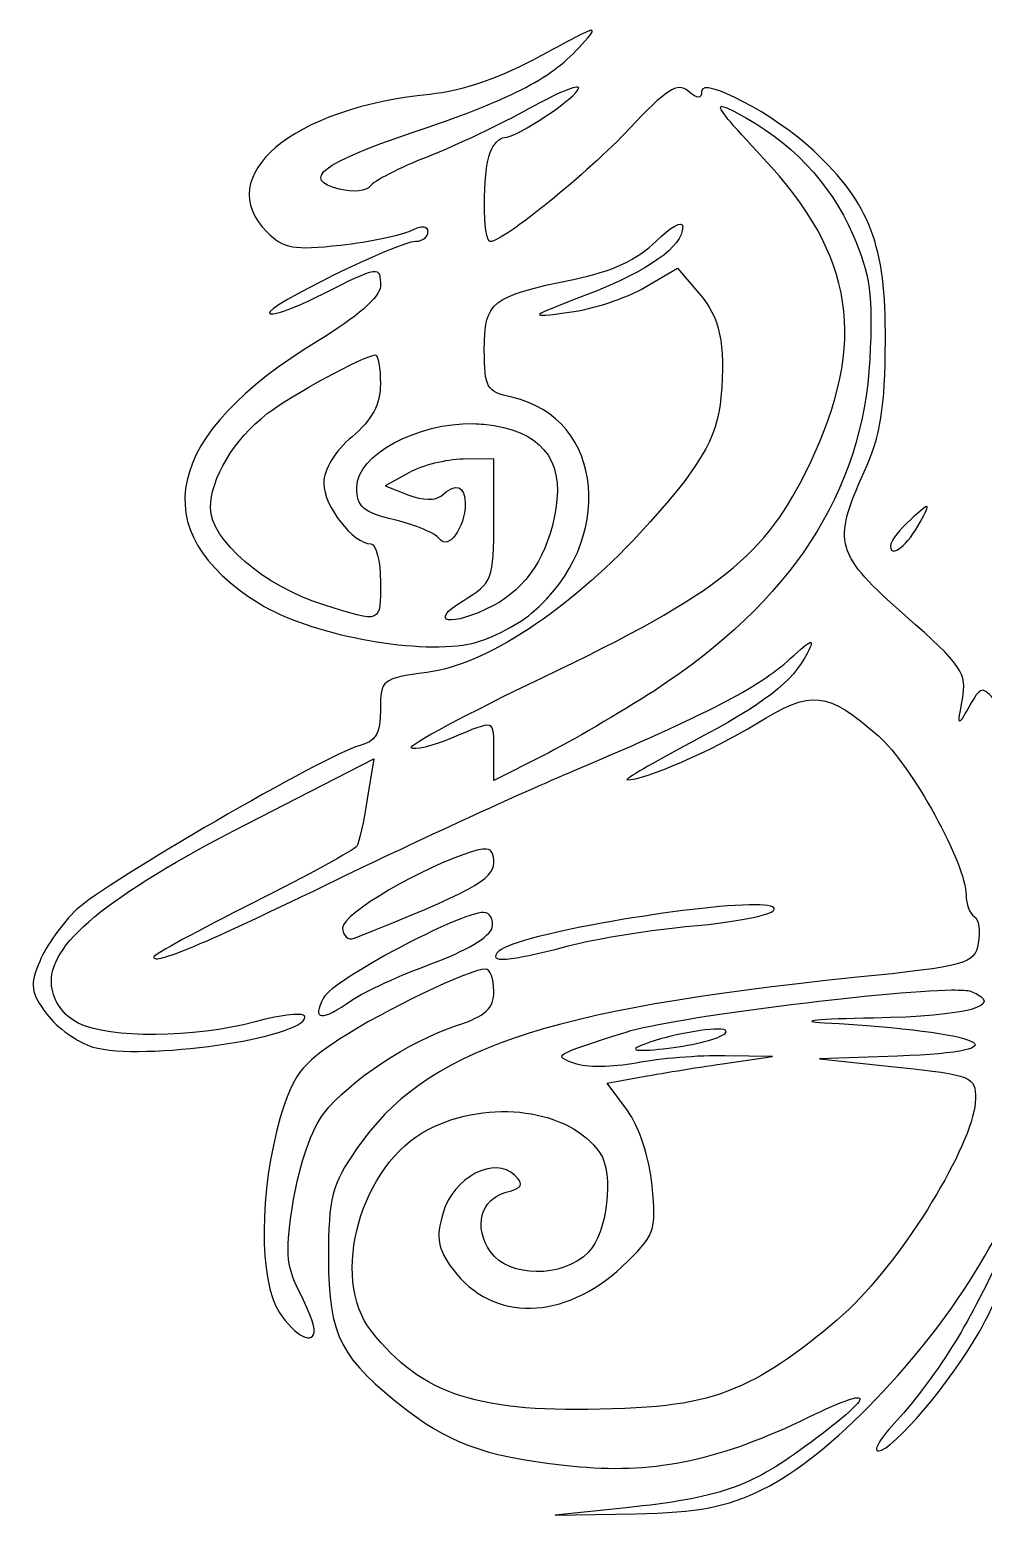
# Model space of a CAD drawing. Extents: x 15 to 196, y 1 to 287.
# Drawn here: x 16.7 to 49.2, y 180.9 to 231.5 of the extents above; entities that cross this region are included whole.
import ezdxf

# ---------------------------------------------------------------- set-up
doc = ezdxf.new("R2010")
doc.units = 0
doc.layers.add('Layer_1', color=7, linetype='CONTINUOUS')

msp = doc.modelspace()

# ---------------------------------------------------------------- linework, layer by layer
at = {"layer": 'Layer_1', "color": 7}
for points in [[(35.888524, 231.511767), (35.888524, 231.511767)], [(40.305965, 228.917197), (40.305965, 228.917197)], [(37.688243, 222.746893), (38.806659, 223.406147), (39.541427, 222.551762)], [(28.499483, 220.443915), (28.499483, 220.443915)], [(31.833233, 218.1018), (31.833233, 218.1018)], [(29.640499, 216.426106), (28.834622, 215.976867), (29.640499, 215.66543)], [(32.541546, 214.79892), (32.541546, 216.898498), (31.493686, 216.886924)], [(47.325689, 215.279578), (47.325689, 215.279578)], [(34.233225, 206.782045), (32.541546, 205.929313), (32.541546, 206.901659)], [(24.131102, 204.452608), (28.44767, 206.67125), (28.226631, 205.288801)], [(32.298459, 203.586649), (32.298459, 203.586649)], [(32.195934, 201.427539), (32.195934, 201.427539)], [(41.453043, 201.689367), (41.453043, 201.689367)], [(32.259874, 199.493876), (32.259874, 199.493876)], [(48.167948, 198.780605), (48.167948, 198.780605)], [(40.287773, 197.443907), (40.287773, 197.443907)], [(40.347305, 196.264306), (42.049457, 196.512904), (40.437703, 196.538812)], [(46.319722, 196.525581), (43.660658, 196.431325), (46.319722, 196.148549)], [(37.100095, 194.665782), (36.411075, 195.597335), (37.52784, 195.806798)], [(37.053794, 181.116358), (34.636162, 180.861147), (37.375702, 180.914614)]]:
    msp.add_lwpolyline(points, dxfattribs=at)
for points in [[(35.888524, 231.511767), (35.795435, 231.539075), (35.284277, 231.264676), (34.152747, 230.645808)], [(35.44204, 230.920864), (35.780531, 231.28663), (35.960925, 231.490527), (35.888524, 231.511767)], [(29.724285, 228.018164), (33.100591, 229.154622), (34.434004, 229.831605), (35.44204, 230.920864)], [(34.152747, 230.645808), (32.797262, 229.904449), (31.458775, 229.441498), (30.360936, 229.334465)], [(35.438182, 229.551646), (35.440377, 229.686114), (34.680471, 229.369359), (33.74981, 228.847742)], [(39.176523, 229.44526), (38.809128, 229.750173), (38.424031, 229.505494), (37.183881, 228.179671)], [(43.447341, 227.419545), (42.156191, 228.635093), (39.631826, 229.968573), (39.631826, 229.43534)], [(30.360936, 229.334465), (25.658415, 228.875989), (22.900209, 226.539833), (24.808546, 224.631497)], [(32.90259, 227.856659), (33.328339, 227.856659), (35.433468, 229.263909), (35.438182, 229.551646)], [(39.631826, 229.43534), (39.631826, 229.163653), (39.512438, 229.166478), (39.176523, 229.44526)], [(33.74981, 228.847742), (32.819148, 228.32613), (31.261485, 227.58835), (30.288176, 227.207878)], [(41.738019, 227.162677), (40.580101, 228.401737), (40.161094, 228.886666), (40.305965, 228.917197)], [(40.305965, 228.917197), (40.371813, 228.931073), (40.553888, 228.851202), (40.836232, 228.70553)], [(40.836232, 228.70553), (42.636894, 227.776497), (44.036714, 226.310626), (44.785139, 224.570864)], [(37.183881, 228.179671), (35.754618, 226.651675), (32.871102, 224.311793), (32.41752, 224.311793)], [(27.264761, 226.10269), (25.951591, 226.432275), (26.666511, 226.988922), (29.724285, 228.018164)], [(32.414766, 227.347335), (32.522366, 227.627737), (32.741802, 227.856659), (32.90259, 227.856659)], [(30.288176, 227.207878), (29.314871, 226.827409), (28.43077, 226.374134), (28.323647, 226.200808)], [(32.41752, 224.311793), (32.16122, 224.311793), (32.159098, 226.681079), (32.414766, 227.347335)], [(43.320561, 216.721559), (45.304078, 220.901422), (44.862095, 223.819687), (41.738019, 227.162677)], [(45.905208, 220.92733), (45.918758, 224.195483), (45.390683, 225.589991), (43.447341, 227.419545)], [(28.323647, 226.200808), (28.216525, 226.027481), (27.740201, 225.983361), (27.264761, 226.10269)], [(38.080707, 224.322266), (38.579448, 224.821195), (38.987456, 225.044806), (38.987456, 224.820013)], [(24.808546, 224.631497), (25.364803, 224.07524), (25.715254, 224.013563), (27.306102, 224.192178)], [(27.306102, 224.192178), (28.324014, 224.306467), (29.410756, 224.530137), (29.720977, 224.689375)], [(29.720977, 224.689375), (30.081367, 224.874366), (30.285422, 224.85846), (30.285422, 224.645278)], [(30.285422, 224.645278), (30.285422, 224.461771), (30.0997, 224.311793), (29.873112, 224.311793)], [(38.987456, 224.820013), (38.987456, 224.132424), (37.831336, 223.314086), (35.701111, 222.493333)], [(44.785139, 224.570864), (45.389823, 223.165254), (45.485304, 222.469271), (45.37053, 220.297842)], [(29.873112, 224.311793), (29.259744, 224.311793), (24.688069, 222.065902), (24.890126, 221.863845)], [(35.260689, 223.021397), (36.582463, 223.293385), (37.45429, 223.695851), (38.080707, 224.322266)], [(26.69701, 222.517034), (28.635664, 223.499425), (28.673964, 223.504595), (28.673117, 222.780517)], [(32.219084, 220.619203), (32.219084, 222.262986), (32.44631, 222.442268), (35.260689, 223.021397)], [(24.890126, 221.863845), (24.985787, 221.768183), (25.798932, 222.061943), (26.69701, 222.517034)], [(28.673117, 222.780517), (28.672646, 222.431287), (27.863432, 221.72557), (26.548732, 220.92733)], [(35.701111, 222.493333), (33.674645, 221.712557), (33.672927, 221.710844), (35.119578, 221.899123)], [(35.119578, 221.899123), (35.917288, 222.002944), (37.073239, 222.384339), (37.688243, 222.746893)], [(39.541427, 222.551762), (40.269163, 221.705702), (40.448035, 220.861615), (40.294388, 218.998629)], [(26.548732, 220.92733), (21.289155, 217.733898), (20.551017, 214.431695), (24.545065, 211.962366)], [(33.162215, 218.998629), (32.294116, 219.189293), (32.219084, 219.318613), (32.219084, 220.619203)], [(45.17981, 216.454771), (45.742121, 217.69419), (45.895726, 218.640167), (45.905208, 220.92733)], [(24.812956, 218.441901), (25.595647, 219.053341), (28.156103, 220.443915), (28.499483, 220.443915)], [(28.499483, 220.443915), (28.595179, 220.443915), (28.673668, 219.999389), (28.673668, 219.456137)], [(45.37053, 220.297842), (45.131722, 215.779682), (42.679171, 212.007093), (38.020625, 208.991314)], [(28.673668, 219.456137), (28.673668, 218.754332), (28.393858, 218.232853), (27.706836, 217.654766)], [(33.832492, 211.631636), (36.722538, 214.063446), (36.336924, 218.301346), (33.162215, 218.998629)], [(40.294388, 218.998629), (40.17947, 217.605273), (39.545198, 216.544696), (37.513508, 214.350229)], [(22.874332, 215.229969), (22.876798, 216.231886), (23.673414, 217.55169), (24.812956, 218.441901)], [(27.867791, 215.931667), (27.867791, 217.037665), (29.951101, 218.137798), (31.833233, 218.1018)], [(31.833233, 218.1018), (31.958709, 218.099401), (32.083395, 218.092038), (32.206407, 218.079203)], [(32.206407, 218.079203), (34.122891, 217.879214), (34.935516, 216.922645), (34.658763, 215.191937)], [(27.706836, 217.654766), (27.124793, 217.165009), (26.740004, 216.531747), (26.740004, 216.063958)], [(31.493686, 216.886924), (30.917563, 216.880642), (30.083673, 216.673321), (29.640499, 216.426106)], [(34.188575, 209.430082), (40.267842, 212.338159), (41.833775, 213.588463), (43.320561, 216.721559)], [(46.589267, 211.543992), (44.195845, 213.645297), (44.083227, 214.037735), (45.17981, 216.454771)], [(26.740004, 216.063958), (26.740004, 215.286151), (27.7446, 213.997451), (28.351206, 213.997451)], [(29.157083, 214.817659), (28.078884, 215.075156), (27.867791, 215.257791), (27.867791, 215.931667)], [(30.752299, 215.642829), (31.234044, 216.096947), (31.57459, 215.982478), (31.569203, 215.367773)], [(29.640499, 215.66543), (30.11573, 215.481903), (30.571711, 215.472598), (30.752299, 215.642829)], [(26.740004, 211.914408), (24.725543, 212.539914), (22.871622, 214.130079), (22.874332, 215.229969)], [(31.569203, 215.367773), (31.562003, 214.544951), (30.983696, 213.761129), (30.687809, 214.17329)], [(34.658763, 215.191937), (34.408395, 213.626224), (33.665775, 212.48419), (32.509576, 211.886299)], [(47.325689, 215.279578), (47.28534, 215.291316), (47.112868, 215.139062), (46.769514, 214.834198)], [(47.090322, 214.741042), (47.274503, 215.092205), (47.366041, 215.26784), (47.325689, 215.279578)], [(30.687809, 214.17329), (30.554854, 214.358487), (29.866161, 214.648318), (29.157083, 214.817659)], [(31.493686, 212.060481), (32.502929, 212.67583), (32.541546, 212.775869), (32.541546, 214.79892)], [(46.769514, 214.834198), (46.38918, 214.496505), (46.07829, 214.088804), (46.07829, 213.928549)], [(46.07829, 213.928549), (46.07829, 213.474823), (46.679414, 213.957601), (47.090322, 214.741042)], [(28.351206, 213.997451), (28.528476, 213.997451), (28.673668, 213.417786), (28.673668, 212.708711)], [(37.513508, 214.350229), (35.062558, 211.702914), (32.270525, 209.879228), (30.260064, 209.612536)], [(28.673668, 212.708711), (28.673668, 211.268986), (28.73664, 211.294442), (26.740004, 211.914408)], [(24.545065, 211.962366), (26.227644, 210.922107), (29.796379, 210.228551), (31.663459, 210.578814)], [(32.509576, 211.886299), (31.090255, 211.152341), (30.242606, 211.297682), (31.493686, 212.060481)], [(31.663459, 210.578814), (32.313016, 210.700675), (33.289102, 211.174402), (33.832492, 211.631636)], [(48.530095, 208.696415), (48.69515, 209.591135), (48.519399, 209.849428), (46.589267, 211.543992)], [(42.655242, 210.083825), (43.39104, 210.759047), (43.513872, 210.801668), (43.248902, 210.287773)], [(35.281085, 206.266659), (39.792882, 208.17322), (41.582238, 209.099157), (42.655242, 210.083825)], [(43.248902, 210.287773), (42.726528, 209.274651), (41.805267, 208.564656), (39.254797, 207.21089)], [(30.260064, 209.612536), (28.726821, 209.409144), (28.673668, 209.367144), (28.673668, 208.350802)], [(29.722078, 207.040563), (29.627963, 207.134681), (31.637851, 208.209917), (34.188575, 209.430082)], [(38.020625, 208.991314), (36.868377, 208.245392), (35.163887, 207.251126), (34.233225, 206.782045)], [(41.493832, 207.860221), (43.403387, 209.03518), (43.913871, 208.984566), (45.666533, 207.445707)], [(49.681584, 208.612631), (49.200252, 209.163538), (49.157856, 209.155782), (48.762708, 208.451124)], [(28.673668, 208.350802), (28.673668, 207.530967), (28.513628, 207.257524), (27.948268, 207.110568)], [(48.762708, 208.451124), (48.366042, 207.743762), (48.356258, 207.754075), (48.530095, 208.696415)], [(32.541546, 206.901659), (32.541546, 208.038907), (32.626529, 208.010911), (31.095707, 207.371294)], [(37.09348, 205.948606), (37.65473, 205.92495), (40.0149, 206.950224), (41.493832, 207.860221)], [(31.095707, 207.371294), (30.434458, 207.095007), (29.816194, 206.946445), (29.722078, 207.040563)], [(45.666533, 207.445707), (46.803959, 206.44703), (48.655478, 203.080314), (48.656325, 202.010725)], [(27.948268, 207.110568), (26.837328, 206.821804), (19.278132, 202.441512), (18.302552, 201.521245)], [(39.254797, 207.21089), (37.955609, 206.521291), (36.982815, 205.953263), (37.09348, 205.948606)], [(27.22342, 202.561389), (29.882454, 203.849956), (33.508394, 205.517571), (35.281085, 206.266659)], [(28.226631, 205.288801), (28.105049, 204.528478), (27.944276, 203.807499), (27.869444, 203.68642)], [(17.453681, 198.917855), (17.291672, 200.308666), (19.286885, 201.962395), (24.131102, 204.452608)], [(27.869444, 203.68642), (27.794615, 203.565344), (26.204255, 202.696839), (24.335603, 201.756615)], [(31.816147, 203.502312), (30.077997, 202.963254), (27.384375, 201.384596), (27.384375, 200.904987)], [(32.298459, 203.586649), (32.187845, 203.59993), (32.031988, 203.569252), (31.816147, 203.502312)], [(32.541546, 203.118117), (32.541546, 203.420279), (32.482813, 203.564514), (32.298459, 203.586649)], [(27.787313, 200.551659), (31.722514, 202.112864), (32.541546, 202.554864), (32.541546, 203.118117)], [(20.938463, 199.910044), (20.938463, 199.618124), (22.567532, 200.305152), (27.22342, 202.561389)], [(24.335603, 201.756615), (22.466952, 200.816389), (20.938463, 199.985527), (20.938463, 199.910044)], [(48.656325, 202.010725), (48.656466, 201.710966), (48.782295, 201.387909), (48.93579, 201.293043)], [(18.302552, 201.521245), (17.827942, 201.073547), (17.262664, 200.280181), (17.046333, 199.757909)], [(32.195934, 201.427539), (31.379592, 201.427539), (27.060698, 199.126716), (26.735043, 198.518225)], [(32.484218, 200.907742), (32.541532, 201.193799), (32.411918, 201.427539), (32.195934, 201.427539)], [(41.453043, 201.689367), (39.420154, 201.695252), (33.345876, 200.693806), (32.718485, 200.104072)], [(39.356769, 200.967827), (40.756942, 201.089967), (41.990766, 201.332571), (42.098516, 201.506914)], [(42.098516, 201.506914), (42.176446, 201.633008), (41.922169, 201.688007), (41.453043, 201.689367)], [(48.93579, 201.293043), (49.089279, 201.198179), (49.150214, 200.783203), (49.071389, 200.370859)], [(27.384375, 200.904987), (27.384375, 200.622669), (27.565726, 200.46375), (27.787313, 200.551659)], [(30.431492, 199.682942), (31.569674, 200.094566), (32.423346, 200.603941), (32.484218, 200.907742)], [(35.078789, 200.284869), (36.031325, 200.538392), (37.9566, 200.845689), (39.356769, 200.967827)], [(32.718485, 200.104072), (32.276079, 199.688226), (33.063823, 199.74857), (35.078789, 200.284869)], [(49.071389, 200.370859), (48.935657, 199.660813), (48.712027, 199.599111), (44.844118, 199.202284)], [(17.046333, 199.757909), (16.706075, 198.936453), (16.738664, 198.693824), (17.286662, 197.959843)], [(27.700773, 198.430031), (28.131004, 198.731379), (29.359812, 199.295361), (30.431492, 199.682942)], [(32.259874, 199.493876), (31.719238, 199.493876), (28.822263, 198.104883), (27.29122, 197.111523)], [(44.844118, 199.202284), (34.220116, 198.112314), (30.189808, 196.728095), (27.867791, 193.372078)], [(32.541546, 198.739812), (32.541546, 199.154611), (32.414608, 199.493876), (32.259874, 199.493876)], [(18.359879, 197.652816), (17.86212, 197.903376), (17.515517, 198.386995), (17.453681, 198.917855)], [(31.267688, 197.565175), (32.268535, 197.895485), (32.541546, 198.147244), (32.541546, 198.739812)], [(37.053794, 197.34579), (38.623469, 197.85191), (45.887617, 198.751282), (48.167948, 198.780605)], [(48.80901, 198.735954), (50.065548, 198.253775), (48.702268, 197.87808), (45.495103, 197.82259)], [(48.167948, 198.780605), (48.493708, 198.784793), (48.71781, 198.770953), (48.80901, 198.735954)], [(26.735043, 198.518225), (26.317288, 197.737647), (26.66632, 197.705473), (27.700773, 198.430031)], [(17.286662, 197.959843), (17.635072, 197.493183), (18.345541, 196.987246), (18.865343, 196.835365)], [(24.402852, 197.695813), (22.30072, 197.136197), (19.426806, 197.115756), (18.359879, 197.652816)], [(18.865343, 196.835365), (20.532391, 196.348272), (26.095083, 197.143024), (26.095083, 197.868341)], [(26.095083, 197.868341), (26.095083, 198.021235), (25.333514, 197.943567), (24.402852, 197.695813)], [(45.495103, 197.82259), (43.599924, 197.789799), (42.847184, 197.718834), (43.822166, 197.664943)], [(43.822166, 197.664943), (49.323382, 197.360866), (50.807558, 196.683891), (46.319722, 196.525581)], [(26.738902, 194.570422), (27.622335, 195.693525), (29.641241, 197.0284), (31.267688, 197.565175)], [(35.302032, 196.270921), (34.566521, 196.55557), (34.526751, 196.530977), (37.053794, 197.34579)], [(40.287773, 197.443907), (39.773273, 197.478617), (38.338633, 197.21225), (37.537209, 196.873398)], [(38.504041, 196.795676), (39.390388, 196.902876), (40.260434, 197.130245), (40.437703, 197.300592)], [(40.437703, 197.300592), (40.528184, 197.387539), (40.459273, 197.432336), (40.287773, 197.443907)], [(27.29122, 197.111523), (25.976048, 196.258221), (25.674805, 195.860691), (25.256684, 194.427104)], [(37.537209, 196.873398), (37.139101, 196.705072), (37.508767, 196.675306), (38.504041, 196.795676)], [(37.397202, 196.28911), (36.61108, 196.13739), (35.668162, 196.129223), (35.302032, 196.270921)], [(40.437703, 196.538812), (39.551359, 196.553211), (38.18332, 196.440841), (37.397202, 196.28911)], [(37.52784, 195.806798), (38.142167, 195.922046), (39.411083, 196.127837), (40.347305, 196.264306)], [(46.319722, 196.148549), (48.857606, 195.87829), (48.978786, 195.828871), (48.978786, 195.067618)], [(30.306368, 194.02527), (32.391519, 195.089033), (35.128666, 194.716376), (36.16248, 193.227659)], [(37.946211, 192.09822), (37.854232, 193.05547), (37.503264, 194.120467), (37.100095, 194.665782)], [(48.978786, 195.067618), (48.978783, 193.723987), (46.794984, 190.023012), (44.860656, 188.088681)], [(25.256684, 194.427104), (24.536581, 191.958122), (24.519127, 188.859762), (25.219753, 187.790473)], [(25.708681, 191.634648), (25.904119, 192.814074), (26.344384, 194.068876), (26.738902, 194.570422)], [(49.102258, 187.107518), (50.188614, 189.05123), (51.769879, 193.024414), (52.021492, 194.442539)], [(28.364987, 187.140592), (26.918653, 188.979306), (28.011597, 192.854564), (30.306368, 194.02527)], [(27.867791, 193.372078), (27.010486, 192.133012), (26.900959, 191.70958), (26.900959, 189.634287)], [(33.262536, 192.455409), (32.579872, 193.138074), (31.159498, 192.396786), (30.809077, 191.174936)], [(36.16248, 193.227659), (36.654065, 192.51977), (36.414933, 190.474892), (35.764501, 189.824457)], [(32.968187, 191.879388), (33.513344, 192.02195), (33.575216, 192.142727), (33.262536, 192.455409)], [(36.924257, 189.350411), (38.04195, 190.404528), (38.095247, 190.547197), (37.946211, 192.09822)], [(50.793385, 192.080581), (51.010622, 192.080581), (49.270491, 188.394852), (48.293624, 186.78616)], [(49.123202, 189.42152), (49.980906, 190.88399), (50.732264, 192.080581), (50.793385, 192.080581)], [(25.892235, 188.521937), (25.450201, 189.408021), (25.421363, 189.900742), (25.708681, 191.634648)], [(32.434059, 189.845404), (31.836273, 190.698866), (32.085509, 191.648564), (32.968187, 191.879388)], [(30.809077, 191.174936), (30.560083, 190.306752), (30.621884, 189.958039), (31.153035, 189.244578)], [(26.900959, 189.634287), (26.900959, 186.975232), (27.303197, 186.200399), (29.598056, 184.439084)], [(35.764501, 189.824457), (34.887659, 188.947624), (33.054787, 188.959192), (32.434059, 189.845404)], [(31.153035, 189.244578), (32.49168, 187.44647), (34.95344, 187.491693), (36.924257, 189.350411)], [(41.726996, 181.749704), (43.967829, 182.836835), (47.270114, 186.261817), (49.123202, 189.42152)], [(26.417543, 187.196813), (26.417543, 187.346845), (26.181048, 187.943003), (25.892235, 188.521937)], [(44.860656, 188.088681), (43.852152, 187.080179), (42.236153, 185.880859), (41.269488, 185.423555)], [(25.219753, 187.790473), (25.767141, 186.955053), (26.417543, 186.632815), (26.417543, 187.196813)], [(36.590772, 184.489797), (32.042636, 184.330782), (30.07695, 184.964181), (28.364987, 187.140592)], [(45.667634, 183.056085), (46.146556, 183.056085), (48.175802, 185.449917), (49.102258, 187.107518)], [(48.293624, 186.78616), (47.747611, 185.886989), (46.85194, 184.680071), (46.303737, 184.103945)], [(41.269488, 185.423555), (39.868328, 184.760696), (38.919587, 184.571218), (36.590772, 184.489797)], [(43.282526, 184.205921), (45.661684, 185.363187), (45.613286, 185.005174), (43.145826, 183.193889)], [(29.598056, 184.439084), (31.171729, 183.231283), (32.539785, 182.784407), (35.477317, 182.51865)], [(35.477317, 182.51865), (38.085305, 182.282703), (40.322353, 182.76604), (43.282526, 184.205921)], [(46.303737, 184.103945), (45.755537, 183.527823), (45.469406, 183.056085), (45.667634, 183.056085)], [(43.145826, 183.193889), (41.259664, 181.809324), (40.202764, 181.449042), (37.053794, 181.116358)], [(37.375702, 180.914614), (39.543485, 180.956863), (40.451831, 181.131062), (41.726996, 181.749704)]]:
    msp.add_open_spline(points, degree=3, dxfattribs=at)

doc.saveas('drawing.dxf')
